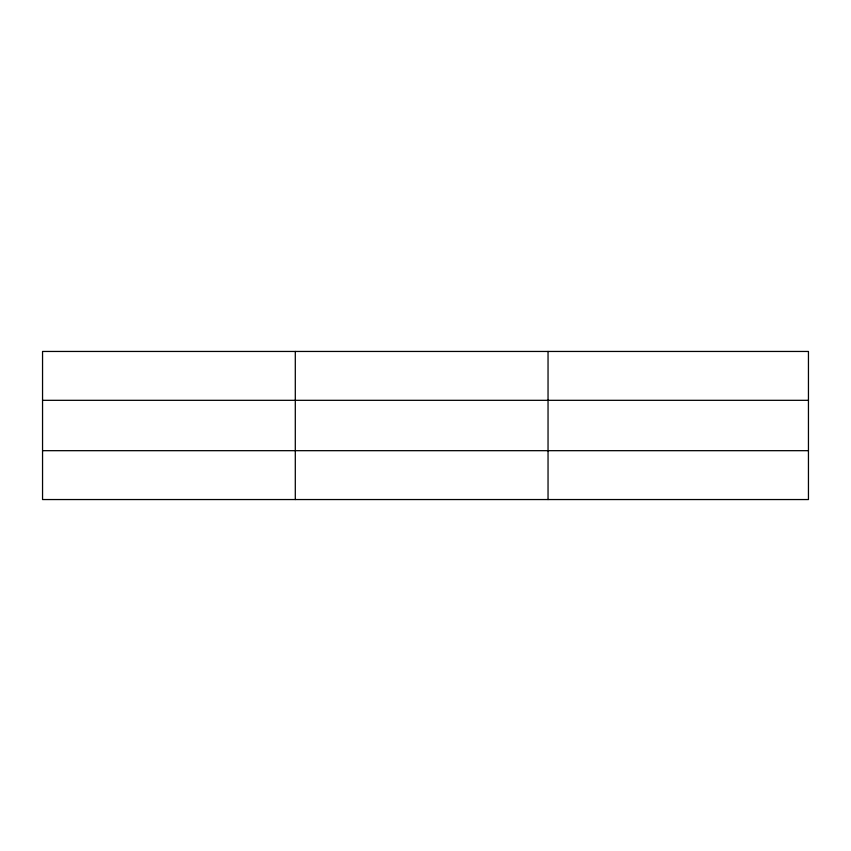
<?xml version="1.0" encoding="UTF-8"?>
<svg xmlns="http://www.w3.org/2000/svg" width="851" height="851" viewBox="0 0 851 851"><rect width="100%" height="100%" fill="white"/><g stroke="black" fill="none" stroke-linecap="round" stroke-linejoin="round"><path stroke-width="1.28" d="M295.297 499.548L295.297 351.452M548.044 499.548L548.044 351.452M808.45 400.321L808.45 351.452L42.55 351.452L42.55 499.548L808.45 499.548L808.45 400.321L42.55 400.321M42.55 450.679L808.45 450.679"/></g></svg>
